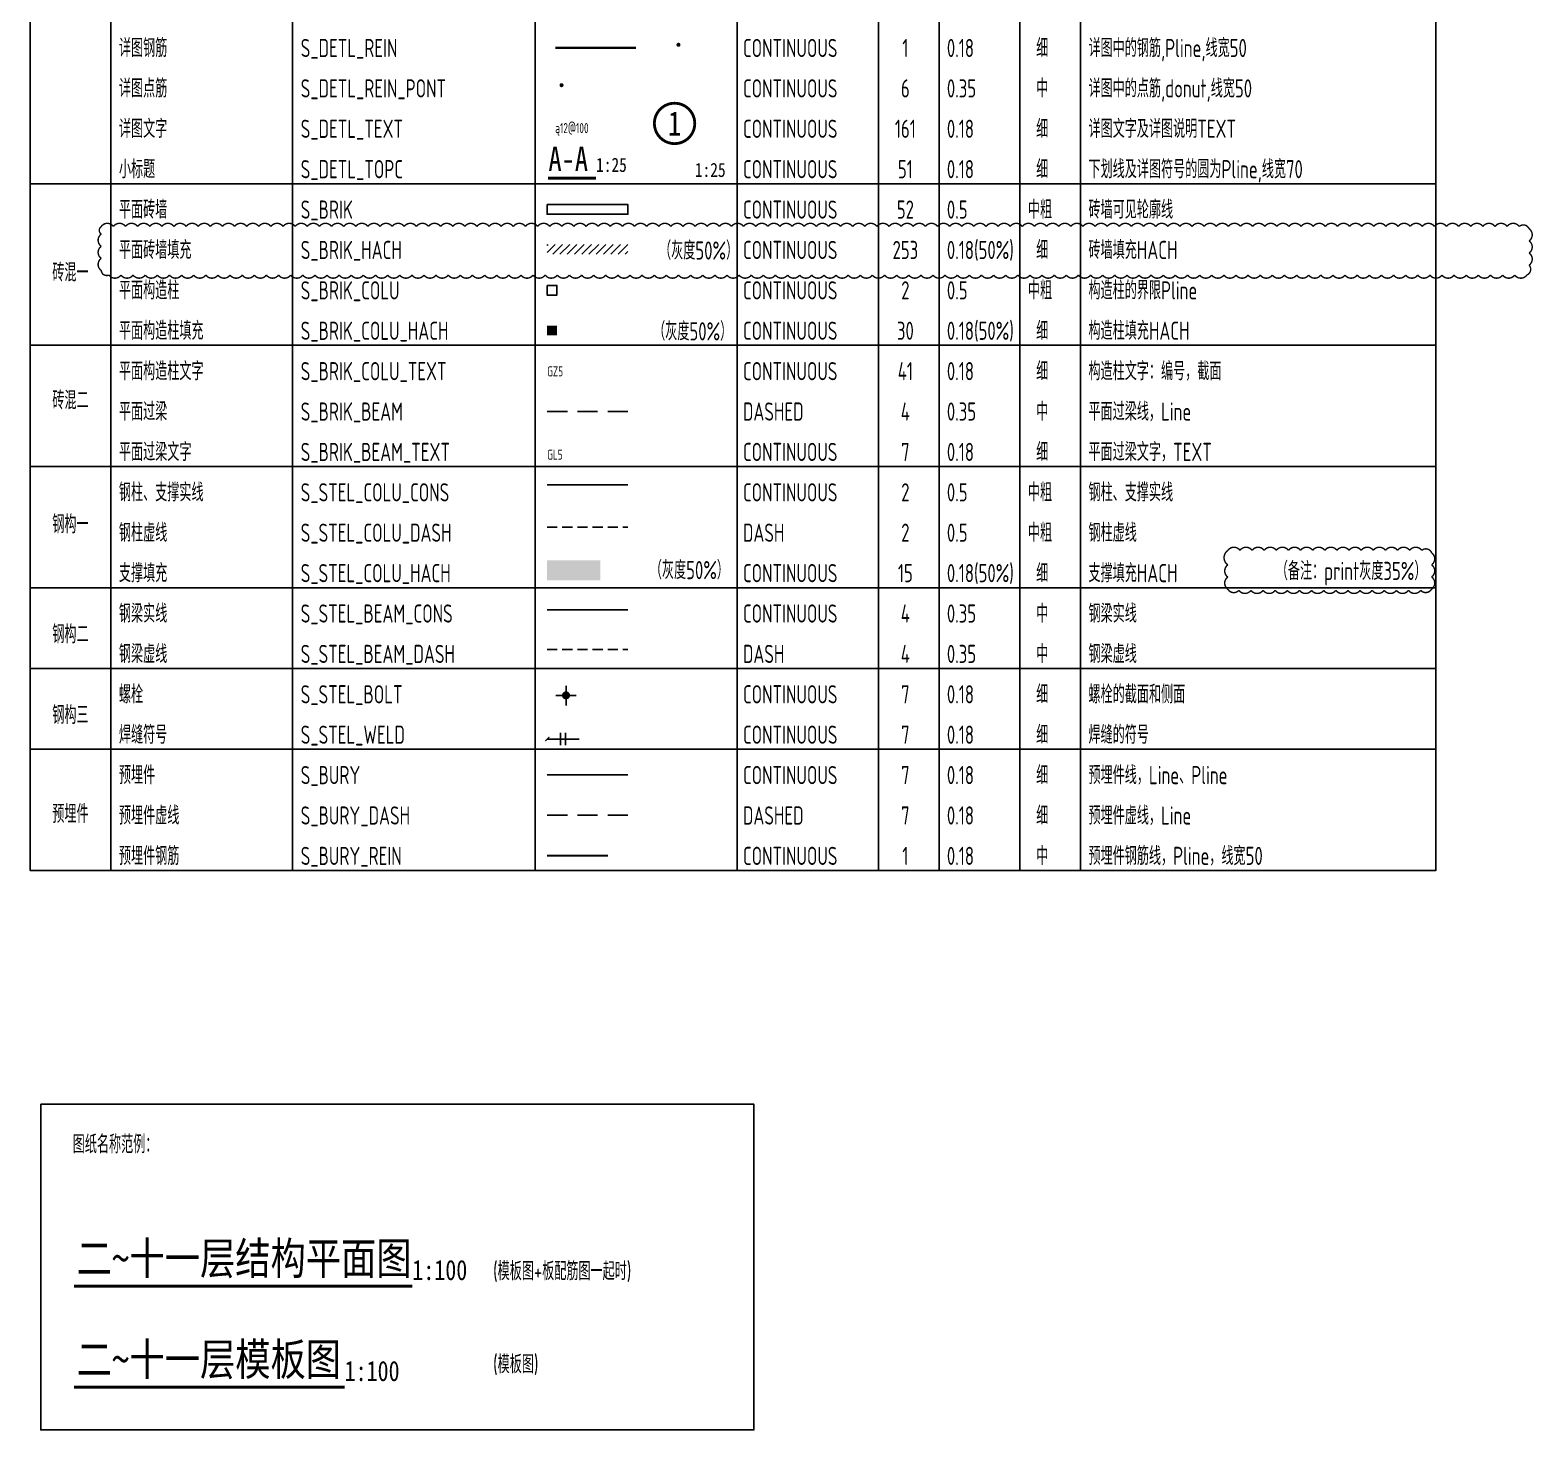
# Model space of a CAD drawing. Extents: x 517450926 to 520131079, y 3499134486 to 3500888201.
# Drawn here: x 517683418 to 517720620, y 3499138036 to 3499172692 of the extents above; entities that cross this region are included whole.
import ezdxf
from ezdxf.enums import TextEntityAlignment as Align

# ---------------------------------------------------------------- set-up
doc = ezdxf.new("R2010")
doc.units = 0
doc.header["$LTSCALE"] = 1000
doc.header["$MEASUREMENT"] = 0
doc.linetypes.add('DASHED', pattern=[0.75, 0.5, -0.25])
doc.linetypes.add('DASHED2', pattern=[0.375, 0.25, -0.125])
doc.layers.get('0').update_dxf_attribs({"linetype": 'CONTINUOUS'})
for name, color, linetype in [('C-WIPEOUT', 240, 'CONTINUOUS'), ('S_BRIK', 52, 'CONTINUOUS'), ('S_BRIK_BEAM', 4, 'DASHED'), ('S_BRIK_BEAM_TEXT', 7, 'CONTINUOUS'), ('S_BRIK_COLU', 2, 'CONTINUOUS'), ('S_BRIK_COLU_HACH', 30, 'CONTINUOUS'), ('S_BRIK_COLU_TEXT', 41, 'CONTINUOUS'), ('S_BRIK_HACH', 254, 'CONTINUOUS'), ('S_BURY', 7, 'CONTINUOUS'), ('S_BURY_DASH', 7, 'DASHED'), ('S_BURY_REIN', 1, 'CONTINUOUS'), ('S_DETL_REIN', 1, 'CONTINUOUS'), ('S_DETL_REIN_PONT', 6, 'CONTINUOUS'), ('S_DETL_TEXT', 161, 'CONTINUOUS'), ('S_DETL_TOPC', 51, 'CONTINUOUS'), ('S_PLAN_TEXT', 7, 'CONTINUOUS'), ('S_PLAN_TOPC', 7, 'CONTINUOUS'), ('S_POST_CHAG', 50, 'CONTINUOUS'), ('S_STEL_BEAM_CONS', 4, 'CONTINUOUS'), ('S_STEL_BEAM_DASH', 4, 'DASHED2'), ('S_STEL_BOLT', 7, 'CONTINUOUS'), ('S_STEL_COLU_CONS', 2, 'CONTINUOUS'), ('S_STEL_COLU_DASH', 2, 'DASHED2'), ('S_STEL_COLU_HACH', 15, 'CONTINUOUS'), ('S_STEL_WELD', 7, 'CONTINUOUS'), ('S_TABL', 83, 'CONTINUOUS')]:
    doc.layers.add(name, color=color, linetype=linetype)
doc.styles.add('TH-STYLE1', font='Tssdeng.shx', dxfattribs={"width": 0.7, "bigfont": 'Tssdchn.shx'})
doc.styles.add('TH-STYLE2', font='', dxfattribs={"width": 0.8})
doc.styles.add('TH-STYLE3', font='tssdeng.shx', dxfattribs={"width": 0.7, "bigfont": 'tssdchn.shx'})
doc.styles.get('TH-STYLE2').set_extended_font_data('STXihei')
doc.dimstyles.new('TSSD_100_100', dxfattribs={"dimtxt": 375, "dimasz": 100, "dimexe": 100, "dimexo": 0, "dimgap": 125, "dimtad": 1, "dimdec": 1, "dimdsep": 46, "dimtxsty": 'TH-STYLE3', "dimblk": 'ARCHTICK', "dimcen": -100, "dimdle": 100, "dimclrt": 7, "dimadec": 0, "dimazin": 0, "dimtfac": 1, "dimtdec": 1, "dimtix": 1, "dimtmove": 2, "dimatfit": 3, "dimldrblk": 'ARCHTICK', "dimfxl": 500, "dimfxlon": 1, "dimtolj": 1, "dimtzin": 0, "dimarcsym": 0})

# ---------------------------------------------------------------- blocks, each defined once
blk = doc.blocks.new('_WELD006')
at = {"color": 0, "linetype": 'ByBlock'}
for p, q in [((0, 0), (0, 0.5)), ((0.4, 0), (0.4, 0.5))]:
    blk.add_line(p, q, dxfattribs=at)
blk = doc.blocks.new('asno1')
at = {"const_width": 70}
blk.add_lwpolyline([(193767, 20874, -1), (193767, 19874, -1), (193767, 20874, -1)], format="xyb", dxfattribs=at)
at = {"color": 0, "linetype": 'ByBlock', "lineweight": -2, "style": 'TH-STYLE1', "width": 0.7}
blk.add_attdef('A', text='', height=600, dxfattribs=at).set_placement((193767, 20374), align=Align.MIDDLE_CENTER)
blk = doc.blocks.new('d')
at = {"const_width": 50}
blk.add_lwpolyline([(-25, 0, 1), (25, 0, 1)], format="xyb", close=True, dxfattribs=at)
blk = doc.blocks.new('_ArchTick')
at = {"color": 0, "const_width": 0.25}
blk.add_lwpolyline([(-0.53, -0.53), (0.53, 0.53)], dxfattribs=at)

msp = doc.modelspace()

# ---------------------------------------------------------------- hatches: boundary and pattern name
at = {"layer": 'S_BRIK_HACH'}
h = msp.add_hatch(dxfattribs=at)
h.set_pattern_fill('LINE', color=256, scale=40, angle=45, style=0)
h.set_pattern_definition([(45, (517340700.89, 3499289056.36), (-89.80256, 89.80256), [])])
h.paths.add_polyline_path([(517698217.5651, 3499167140.7152), (517698217.5651, 3499167380.7152), (517696217.5651, 3499167380.7152), (517696217.5651, 3499167140.7152)])

# ---------------------------------------------------------------- linework, layer by layer
at = {"layer": 'S_BRIK'}
msp.add_lwpolyline([(517696217.5651, 3499168371.7765), (517696217.5651, 3499168131.7765), (517698217.5651, 3499168131.7765), (517698217.5651, 3499168371.7765)], close=True, dxfattribs=at)
at = {"layer": 'S_BRIK_BEAM'}
msp.add_line((517696217.5651, 3499163251.7765), (517698217.5651, 3499163251.7765), dxfattribs=at)
at = {"layer": 'S_BRIK_COLU'}
msp.add_lwpolyline([(517696217.5651, 3499166371.7765), (517696217.5651, 3499166131.7765), (517696457.5651, 3499166131.7765), (517696457.5651, 3499166371.7765)], close=True, dxfattribs=at)
at = {"layer": 'S_BRIK_COLU_HACH'}
msp.add_solid([(517696217.5651, 3499165371.7765), (517696457.5651, 3499165371.7765), (517696217.5651, 3499165131.7765), (517696457.5651, 3499165131.7765)], dxfattribs=at)
at = {"layer": 'S_BURY'}
msp.add_line((517696217.5651, 3499154251.7765), (517698217.5651, 3499154251.7765), dxfattribs=at)
at = {"layer": 'S_BURY_DASH'}
msp.add_line((517696217.5651, 3499153251.7765), (517698217.5651, 3499153251.7765), dxfattribs=at)
at = {"layer": 'S_BURY_REIN', "const_width": 50}
msp.add_lwpolyline([(517696217.5651, 3499152251.7765), (517697720.7165, 3499152251.7765)], dxfattribs=at)
at = {"layer": 'S_DETL_REIN', "const_width": 50}
msp.add_lwpolyline([(517696417.5651, 3499172251.7765), (517698417.5651, 3499172251.7765)], dxfattribs=at)
at = {"layer": 'S_DETL_TOPC', "const_width": 70}
msp.add_lwpolyline([(517696235.4885, 3499169025.2592), (517697428.1814, 3499169025.2592)], dxfattribs=at)
at = {"layer": 'S_PLAN_TOPC', "const_width": 80}
for points in [[(517684508.3508, 3499141595.639), (517692879.8769, 3499141595.639)], [(517684508.3508, 3499139096.011), (517691204.0216, 3499139096.011)]]:
    msp.add_lwpolyline(points, dxfattribs=at)
at = {"layer": 'S_POST_CHAG', "const_width": 35}
for points in [[(517685180.3847, 3499167829.047, -0.52056705), (517685480.3847, 3499167829.047, -0.52056705), (517685780.3847, 3499167829.047, -0.52056705), (517686080.3847, 3499167829.047, -0.52056705), (517686380.3847, 3499167829.047, -0.52056705), (517686680.3847, 3499167829.047, -0.52056705), (517686980.3847, 3499167829.047, -0.52056705), (517687280.3847, 3499167829.047, -0.52056705), (517687580.3847, 3499167829.047, -0.52056705), (517687880.3847, 3499167829.047, -0.52056705), (517688180.3847, 3499167829.047, -0.52056705), (517688480.3847, 3499167829.047, -0.52056705), (517688780.3847, 3499167829.047, -0.52056705), (517689080.3847, 3499167829.047, -0.52056705), (517689380.3847, 3499167829.047, -0.52056705), (517689680.3847, 3499167829.047, -0.52056705), (517689980.3847, 3499167829.047, -0.52056705), (517690280.3847, 3499167829.047, -0.52056705), (517690580.3847, 3499167829.047, -0.52056705), (517690880.3847, 3499167829.047, -0.52056705), (517691180.3847, 3499167829.047, -0.52056705), (517691480.3847, 3499167829.047, -0.52056705), (517691780.3847, 3499167829.047, -0.52056705), (517692080.3847, 3499167829.047, -0.52056705), (517692380.3847, 3499167829.047, -0.52056705), (517692680.3847, 3499167829.047, -0.52056705), (517692980.3847, 3499167829.047, -0.52056705), (517693280.3847, 3499167829.047, -0.52056705), (517693580.3847, 3499167829.047, -0.52056705), (517693880.3847, 3499167829.047, -0.52056705), (517694180.3847, 3499167829.047, -0.52056705), (517694480.3847, 3499167829.047, -0.52056705), (517694780.3847, 3499167829.047, -0.52056705), (517695080.3847, 3499167829.047, -0.52056705), (517695380.3847, 3499167829.047, -0.52056705), (517695680.3847, 3499167829.047, -0.52056705), (517695980.3847, 3499167829.047, -0.52056705), (517696280.3847, 3499167829.047, -0.52056705), (517696580.3847, 3499167829.047, -0.52056705), (517696880.3847, 3499167829.047, -0.52056705), (517697180.3847, 3499167829.047, -0.52056705), (517697480.3847, 3499167829.047, -0.52056705), (517697780.3847, 3499167829.047, -0.52056705), (517698080.3847, 3499167829.047, -0.52056705), (517698380.3847, 3499167829.047, -0.52056705), (517698680.3847, 3499167829.047, -0.52056705), (517698980.3847, 3499167829.047, -0.52056705), (517699280.3847, 3499167829.047, -0.52056705), (517699580.3847, 3499167829.047, -0.52056705), (517699880.3847, 3499167829.047, -0.52056705), (517700180.3847, 3499167829.047, -0.52056705), (517700480.3847, 3499167829.047, -0.52056705), (517700780.3847, 3499167829.047, -0.52056705), (517701080.3847, 3499167829.047, -0.52056705), (517701380.3847, 3499167829.047, -0.52056705), (517701680.3847, 3499167829.047, -0.52056705), (517701980.3847, 3499167829.047, -0.52056705), (517702280.3847, 3499167829.047, -0.52056705), (517702580.3847, 3499167829.047, -0.52056705), (517702880.3847, 3499167829.047, -0.52056705), (517703180.3847, 3499167829.047, -0.52056705), (517703480.3847, 3499167829.047, -0.52056705), (517703780.3847, 3499167829.047, -0.52056705), (517704080.3847, 3499167829.047, -0.52056705), (517704380.3847, 3499167829.047, -0.52056705), (517704680.3847, 3499167829.047, -0.52056705), (517704980.3847, 3499167829.047, -0.52056705), (517705280.3847, 3499167829.047, -0.52056705), (517705580.3847, 3499167829.047, -0.52056705), (517705880.3847, 3499167829.047, -0.52056705), (517706180.3847, 3499167829.047, -0.52056705), (517706480.3847, 3499167829.047, -0.52056705), (517706780.3847, 3499167829.047, -0.52056705), (517707080.3847, 3499167829.047, -0.52056705), (517707380.3847, 3499167829.047, -0.52056705), (517707680.3847, 3499167829.047, -0.52056705), (517707980.3847, 3499167829.047, -0.52056705), (517708280.3847, 3499167829.047, -0.52056705), (517708580.3847, 3499167829.047, -0.52056705), (517708880.3847, 3499167829.047, -0.52056705), (517709180.3847, 3499167829.047, -0.52056705), (517709480.3847, 3499167829.047, -0.52056705), (517709780.3847, 3499167829.047, -0.52056705), (517710080.3847, 3499167829.047, -0.52056705), (517710380.3847, 3499167829.047, -0.52056705), (517710680.3847, 3499167829.047, -0.52056705), (517710980.3847, 3499167829.047, -0.52056705), (517711280.3847, 3499167829.047, -0.52056705), (517711580.3847, 3499167829.047, -0.52056705), (517711880.3847, 3499167829.047, -0.52056705), (517712180.3847, 3499167829.047, -0.52056705), (517712480.3847, 3499167829.047, -0.52056705), (517712780.3847, 3499167829.047, -0.52056705), (517713080.3847, 3499167829.047, -0.52056705), (517713380.3847, 3499167829.047, -0.52056705), (517713680.3847, 3499167829.047, -0.52056705), (517713980.3847, 3499167829.047, -0.52056705), (517714280.3847, 3499167829.047, -0.52056705), (517714580.3847, 3499167829.047, -0.52056705), (517714880.3847, 3499167829.047, -0.52056705), (517715180.3847, 3499167829.047, -0.52056705), (517715480.3847, 3499167829.047, -0.52056705), (517715780.3847, 3499167829.047, -0.52056705), (517716080.3847, 3499167829.047, -0.52056705), (517716380.3847, 3499167829.047, -0.52056705), (517716680.3847, 3499167829.047, -0.52056705), (517716980.3847, 3499167829.047, -0.52056705), (517717280.3847, 3499167829.047, -0.52056705), (517717580.3847, 3499167829.047, -0.52056705), (517717880.3847, 3499167829.047, -0.52056705), (517718180.3847, 3499167829.047, -0.52056705), (517718480.3847, 3499167829.047, -0.52056705), (517718780.3847, 3499167829.047, -0.52056705), (517719080.3847, 3499167829.047, -0.52056705), (517719380.3847, 3499167829.047, -0.52056705), (517719680.3847, 3499167829.047, -0.52056705), (517719980.3847, 3499167829.047, -0.52056705), (517720280.3847, 3499167829.047, -0.52056705), (517720523.9733, 3499167772.6357, -0.52056705), (517720523.9733, 3499167472.6357, -0.52056705), (517720523.9733, 3499167172.6357, -0.52056705), (517720523.9733, 3499166872.6357, -0.52056705), (517720468.8157, 3499166627.7933, -0.52056705), (517720168.8157, 3499166627.7933, -0.52056705), (517719868.8157, 3499166627.7933, -0.52056705), (517719568.8157, 3499166627.7933, -0.52056705), (517719268.8157, 3499166627.7933, -0.52056705), (517718968.8157, 3499166627.7933, -0.52056705), (517718668.8157, 3499166627.7933, -0.52056705), (517718368.8157, 3499166627.7933, -0.52056705), (517718068.8157, 3499166627.7933, -0.52056705), (517717768.8157, 3499166627.7933, -0.52056705), (517717468.8157, 3499166627.7933, -0.52056705), (517717168.8157, 3499166627.7933, -0.52056705), (517716868.8157, 3499166627.7933, -0.52056705), (517716568.8157, 3499166627.7933, -0.52056705), (517716268.8157, 3499166627.7933, -0.52056705), (517715968.8157, 3499166627.7933, -0.52056705), (517715668.8157, 3499166627.7933, -0.52056705), (517715368.8157, 3499166627.7933, -0.52056705), (517715068.8157, 3499166627.7933, -0.52056705), (517714768.8157, 3499166627.7933, -0.52056705), (517714468.8157, 3499166627.7933, -0.52056705), (517714168.8157, 3499166627.7933, -0.52056705), (517713868.8157, 3499166627.7933, -0.52056705), (517713568.8157, 3499166627.7933, -0.52056705), (517713268.8157, 3499166627.7933, -0.52056705), (517712968.8157, 3499166627.7933, -0.52056705), (517712668.8157, 3499166627.7933, -0.52056705), (517712368.8157, 3499166627.7933, -0.52056705), (517712068.8157, 3499166627.7933, -0.52056705), (517711768.8157, 3499166627.7933, -0.52056705), (517711468.8157, 3499166627.7933, -0.52056705), (517711168.8157, 3499166627.7933, -0.52056705), (517710868.8157, 3499166627.7933, -0.52056705), (517710568.8157, 3499166627.7933, -0.52056705), (517710268.8157, 3499166627.7933, -0.52056705), (517709968.8157, 3499166627.7933, -0.52056705), (517709668.8157, 3499166627.7933, -0.52056705), (517709368.8157, 3499166627.7933, -0.52056705), (517709068.8157, 3499166627.7933, -0.52056705), (517708768.8157, 3499166627.7933, -0.52056705), (517708468.8157, 3499166627.7933, -0.52056705), (517708168.8157, 3499166627.7933, -0.52056705), (517707868.8157, 3499166627.7933, -0.52056705), (517707568.8157, 3499166627.7933, -0.52056705), (517707268.8157, 3499166627.7933, -0.52056705), (517706968.8157, 3499166627.7933, -0.52056705), (517706668.8157, 3499166627.7933, -0.52056705), (517706368.8157, 3499166627.7933, -0.52056705), (517706068.8157, 3499166627.7933, -0.52056705), (517705768.8157, 3499166627.7933, -0.52056705), (517705468.8157, 3499166627.7933, -0.52056705), (517705168.8157, 3499166627.7933, -0.52056705), (517704868.8157, 3499166627.7933, -0.52056705), (517704568.8157, 3499166627.7933, -0.52056705), (517704268.8157, 3499166627.7933, -0.52056705), (517703968.8157, 3499166627.7933, -0.52056705), (517703668.8157, 3499166627.7933, -0.52056705), (517703368.8157, 3499166627.7933, -0.52056705), (517703068.8157, 3499166627.7933, -0.52056705), (517702768.8157, 3499166627.7933, -0.52056705), (517702468.8157, 3499166627.7933, -0.52056705), (517702168.8157, 3499166627.7933, -0.52056705), (517701868.8157, 3499166627.7933, -0.52056705), (517701568.8157, 3499166627.7933, -0.52056705), (517701268.8157, 3499166627.7933, -0.52056705), (517700968.8157, 3499166627.7933, -0.52056705), (517700668.8157, 3499166627.7933, -0.52056705), (517700368.8157, 3499166627.7933, -0.52056705), (517700068.8157, 3499166627.7933, -0.52056705), (517699768.8157, 3499166627.7933, -0.52056705), (517699468.8157, 3499166627.7933, -0.52056705), (517699168.8157, 3499166627.7933, -0.52056705), (517698868.8157, 3499166627.7933, -0.52056705), (517698568.8157, 3499166627.7933, -0.52056705), (517698268.8157, 3499166627.7933, -0.52056705), (517697968.8157, 3499166627.7933, -0.52056705), (517697668.8157, 3499166627.7933, -0.52056705), (517697368.8157, 3499166627.7933, -0.52056705), (517697068.8157, 3499166627.7933, -0.52056705), (517696768.8157, 3499166627.7933, -0.52056705), (517696468.8157, 3499166627.7933, -0.52056705), (517696168.8157, 3499166627.7933, -0.52056705), (517695868.8157, 3499166627.7933, -0.52056705), (517695568.8157, 3499166627.7933, -0.52056705), (517695268.8157, 3499166627.7933, -0.52056705), (517694968.8157, 3499166627.7933, -0.52056705), (517694668.8157, 3499166627.7933, -0.52056705), (517694368.8157, 3499166627.7933, -0.52056705), (517694068.8157, 3499166627.7933, -0.52056705), (517693768.8157, 3499166627.7933, -0.52056705), (517693468.8157, 3499166627.7933, -0.52056705), (517693168.8157, 3499166627.7933, -0.52056705), (517692868.8157, 3499166627.7933, -0.52056705), (517692568.8157, 3499166627.7933, -0.52056705), (517692268.8157, 3499166627.7933, -0.52056705), (517691968.8157, 3499166627.7933, -0.52056705), (517691668.8157, 3499166627.7933, -0.52056705), (517691368.8157, 3499166627.7933, -0.52056705), (517691068.8157, 3499166627.7933, -0.52056705), (517690768.8157, 3499166627.7933, -0.52056705), (517690468.8157, 3499166627.7933, -0.52056705), (517690168.8157, 3499166627.7933, -0.52056705), (517689868.8157, 3499166627.7933, -0.52056705), (517689568.8157, 3499166627.7933, -0.52056705), (517689268.8157, 3499166627.7933, -0.52056705), (517688968.8157, 3499166627.7933, -0.52056705), (517688668.8157, 3499166627.7933, -0.52056705), (517688368.8157, 3499166627.7933, -0.52056705), (517688068.8157, 3499166627.7933, -0.52056705), (517687768.8157, 3499166627.7933, -0.52056705), (517687468.8157, 3499166627.7933, -0.52056705), (517687168.8157, 3499166627.7933, -0.52056705), (517686868.8157, 3499166627.7933, -0.52056705), (517686568.8157, 3499166627.7933, -0.52056705), (517686268.8157, 3499166627.7933, -0.52056705), (517685968.8157, 3499166627.7933, -0.52056705), (517685668.8157, 3499166627.7933, -0.52056705), (517685368.8157, 3499166627.7933, -0.52056705), (517685180.3847, 3499166739.3622, -0.52056705), (517685180.3847, 3499167039.3622, -0.52056705), (517685180.3847, 3499167339.3622, -0.52056705), (517685180.3847, 3499167639.3622, -0.52056705)], [(517713067.6679, 3499159810.4553, -0.52056705), (517713367.6679, 3499159810.4553, -0.52056705), (517713667.6679, 3499159810.4553, -0.52056705), (517713967.6679, 3499159810.4553, -0.52056705), (517714267.6679, 3499159810.4553, -0.52056705), (517714567.6679, 3499159810.4553, -0.52056705), (517714867.6679, 3499159810.4553, -0.52056705), (517715167.6679, 3499159810.4553, -0.52056705), (517715467.6679, 3499159810.4553, -0.52056705), (517715767.6679, 3499159810.4553, -0.52056705), (517716067.6679, 3499159810.4553, -0.52056705), (517716367.6679, 3499159810.4553, -0.52056705), (517716667.6679, 3499159810.4553, -0.52056705), (517716967.6679, 3499159810.4553, -0.52056705), (517717267.6679, 3499159810.4553, -0.52056705), (517717567.6679, 3499159810.4553, -0.52056705), (517717867.6679, 3499159810.4553, -0.52056705), (517718110.145, 3499159752.9324, -0.52056705), (517718110.145, 3499159452.9324, -0.52056705), (517718110.145, 3499159152.9324, -0.52056705), (517718110.145, 3499158852.9324, -0.52056705), (517717840.0896, 3499158822.9878, -0.52056705), (517717540.0896, 3499158822.9878, -0.52056705), (517717240.0896, 3499158822.9878, -0.52056705), (517716940.0896, 3499158822.9878, -0.52056705), (517716640.0896, 3499158822.9878, -0.52056705), (517716340.0896, 3499158822.9878, -0.52056705), (517716040.0896, 3499158822.9878, -0.52056705), (517715740.0896, 3499158822.9878, -0.52056705), (517715440.0896, 3499158822.9878, -0.52056705), (517715140.0896, 3499158822.9878, -0.52056705), (517714840.0896, 3499158822.9878, -0.52056705), (517714540.0896, 3499158822.9878, -0.52056705), (517714240.0896, 3499158822.9878, -0.52056705), (517713940.0896, 3499158822.9878, -0.52056705), (517713640.0896, 3499158822.9878, -0.52056705), (517713340.0896, 3499158822.9878, -0.52056705), (517713067.6679, 3499158850.5661, -0.52056705), (517713067.6679, 3499159150.5661, -0.52056705), (517713067.6679, 3499159450.5661, -0.52056705)]]:
    msp.add_lwpolyline(points, format="xyb", close=True, dxfattribs=at)
at = {"layer": 'S_STEL_BEAM_CONS'}
msp.add_line((517696217.5651, 3499158337.0891), (517698217.5651, 3499158337.0891), dxfattribs=at)
at = {"layer": 'S_STEL_BEAM_DASH'}
msp.add_line((517696217.5651, 3499157356.1014), (517698217.5651, 3499157356.1014), dxfattribs=at)
at = {"layer": 'S_STEL_BOLT'}
for p, q in [((517696684.8975, 3499156455.6449), (517696684.8975, 3499155971.1045)), ((517696934.8975, 3499156221.1045), (517696434.8975, 3499156221.1045))]:
    msp.add_line(p, q, dxfattribs=at)
at = {"layer": 'S_STEL_BOLT', "const_width": 100}
msp.add_lwpolyline([(517696634.8975, 3499156221.1045, 1), (517696734.8975, 3499156221.1045, 1)], format="xyb", close=True, dxfattribs=at)
at = {"layer": 'S_STEL_COLU_CONS'}
msp.add_line((517696217.5651, 3499161435.0712), (517698217.5651, 3499161435.0712), dxfattribs=at)
at = {"layer": 'S_STEL_COLU_DASH'}
msp.add_line((517696217.5651, 3499160388.111), (517698217.5651, 3499160388.111), dxfattribs=at)
at = {"layer": 'S_STEL_COLU_HACH'}
msp.add_solid([(517696217.5651, 3499159567.4297), (517697534.1916, 3499159567.4297), (517696217.5651, 3499159067.4297), (517697534.1916, 3499159067.4297)], dxfattribs=at)
at = {"layer": 'S_STEL_WELD'}
msp.add_line((517696559.3892, 3499155141.3516), (517697009.4521, 3499155141.3516), dxfattribs=at)
at = {"layer": 'S_TABL'}
for p, q in [((517685417.5651, 3499168887.7765), (517685417.5651, 3499180887.7765)), ((517689917.5651, 3499168887.7765), (517689917.5651, 3499180887.7765)), ((517695917.5651, 3499180887.7765), (517695917.5651, 3499168887.7765)), ((517700917.5611, 3499180887.7765), (517700917.5611, 3499168887.7765)), ((517704417.5651, 3499180887.7765), (517704417.5651, 3499168887.7765)), ((517705917.5651, 3499180887.7765), (517705917.5651, 3499168887.7765)), ((517707917.5651, 3499180887.7765), (517707917.5651, 3499168887.7765)), ((517709417.5651, 3499180887.7765), (517709417.5651, 3499168887.7765)), ((517685417.5651, 3499164887.7765), (517685417.5651, 3499168887.7765)), ((517689917.5651, 3499164887.7765), (517689917.5651, 3499168887.7765)), ((517695917.5651, 3499164887.7765), (517695917.5651, 3499168887.7765)), ((517700917.5611, 3499164887.7765), (517700917.5611, 3499168887.7765)), ((517704417.5651, 3499164887.7765), (517704417.5651, 3499168887.7765)), ((517705917.5651, 3499164887.7765), (517705917.5651, 3499168887.7765)), ((517707917.5651, 3499164887.7765), (517707917.5651, 3499168887.7765)), ((517709417.5651, 3499164887.7765), (517709417.5651, 3499168887.7765)), ((517685417.5651, 3499161887.7765), (517685417.5651, 3499164887.7765)), ((517689917.5651, 3499161887.7765), (517689917.5651, 3499164887.7765)), ((517695917.5651, 3499161887.7765), (517695917.5651, 3499164887.7765)), ((517700917.5611, 3499161887.7765), (517700917.5611, 3499164887.7765)), ((517704417.5651, 3499161887.7765), (517704417.5651, 3499164887.7765)), ((517705917.5651, 3499161887.7765), (517705917.5651, 3499164887.7765)), ((517707917.5651, 3499161887.7765), (517707917.5651, 3499164887.7765)), ((517709417.5651, 3499161887.7765), (517709417.5651, 3499164887.7765)), ((517685417.5651, 3499158887.7765), (517685417.5651, 3499161887.7765)), ((517689917.5651, 3499158887.7765), (517689917.5651, 3499161887.7765)), ((517695917.5651, 3499158887.7765), (517695917.5651, 3499161887.7765)), ((517700917.5611, 3499158887.7765), (517700917.5611, 3499161887.7765)), ((517704417.5651, 3499158887.7765), (517704417.5651, 3499161887.7765)), ((517705917.5651, 3499158887.7765), (517705917.5651, 3499161887.7765)), ((517707917.5651, 3499158887.7765), (517707917.5651, 3499161887.7765)), ((517709417.5651, 3499158887.7765), (517709417.5651, 3499161887.7765)), ((517685417.5651, 3499156887.7765), (517685417.5651, 3499158887.7765)), ((517689917.5651, 3499156887.7765), (517689917.5651, 3499158887.7765)), ((517695917.5651, 3499156887.7765), (517695917.5651, 3499158887.7765)), ((517700917.5611, 3499156887.7765), (517700917.5611, 3499158887.7765)), ((517704417.5651, 3499156887.7765), (517704417.5651, 3499158887.7765)), ((517705917.5651, 3499156887.7765), (517705917.5651, 3499158887.7765)), ((517707917.5651, 3499156887.7765), (517707917.5651, 3499158887.7765)), ((517709417.5651, 3499156887.7765), (517709417.5651, 3499158887.7765)), ((517685417.5651, 3499154887.7765), (517685417.5651, 3499156887.7765)), ((517689917.5651, 3499154887.7765), (517689917.5651, 3499156887.7765)), ((517695917.5651, 3499154887.7765), (517695917.5651, 3499156887.7765)), ((517700917.5611, 3499154887.7765), (517700917.5611, 3499156887.7765)), ((517704417.5651, 3499154887.7765), (517704417.5651, 3499156887.7765)), ((517705917.5651, 3499154887.7765), (517705917.5651, 3499156887.7765)), ((517707917.5651, 3499154887.7765), (517707917.5651, 3499156887.7765)), ((517709417.5651, 3499154887.7765), (517709417.5651, 3499156887.7765)), ((517685417.5651, 3499151887.7765), (517685417.5651, 3499154887.7765)), ((517689917.5651, 3499151887.7765), (517689917.5651, 3499154887.7765)), ((517695917.5651, 3499151887.7765), (517695917.5651, 3499154887.7765)), ((517700917.5611, 3499151887.7765), (517700917.5611, 3499154887.7765)), ((517704417.5651, 3499151887.7765), (517704417.5651, 3499154887.7765)), ((517705917.5651, 3499151887.7765), (517705917.5651, 3499154887.7765)), ((517707917.5651, 3499151887.7765), (517707917.5651, 3499154887.7765)), ((517709417.5651, 3499151887.7765), (517709417.5651, 3499154887.7765))]:
    msp.add_line(p, q, dxfattribs=at)
at = {"layer": 'S_TABL', "color": 3}
msp.add_line((517718217.5651, 3499156887.7765), (517683417.5691, 3499156887.7765), dxfattribs=at)
at = {"layer": 'S_TABL'}
for points in [[(517683417.5691, 3499180887.7765), (517718217.5651, 3499180887.7765), (517718217.5651, 3499168887.7765), (517683417.5691, 3499168887.7765)], [(517683417.5691, 3499168887.7765), (517718217.5651, 3499168887.7765), (517718217.5651, 3499164887.7765), (517683417.5691, 3499164887.7765)], [(517683417.5691, 3499164887.7765), (517718217.5651, 3499164887.7765), (517718217.5651, 3499161887.7765), (517683417.5691, 3499161887.7765)], [(517683417.5691, 3499161887.7765), (517718217.5651, 3499161887.7765), (517718217.5651, 3499158887.7765), (517683417.5691, 3499158887.7765)], [(517683417.5691, 3499158887.7765), (517718217.5651, 3499158887.7765), (517718217.5651, 3499156887.7765), (517683417.5691, 3499156887.7765)], [(517683417.5691, 3499156887.7765), (517718217.5651, 3499156887.7765), (517718217.5651, 3499154887.7765), (517683417.5691, 3499154887.7765)], [(517683417.5691, 3499154887.7765), (517718217.5651, 3499154887.7765), (517718217.5651, 3499151887.7765), (517683417.5691, 3499151887.7765)], [(517683683.1598, 3499146099.737), (517701334.5839, 3499146099.737), (517701334.5839, 3499138036.3599), (517683683.1598, 3499138036.3599)]]:
    msp.add_lwpolyline(points, close=True, dxfattribs=at)

# ---------------------------------------------------------------- block references
at = {"layer": 'S_DETL_REIN'}
msp.add_blockref('d', (517699467.9327, 3499172326.7765), dxfattribs=at)
at = {"layer": 'S_DETL_REIN_PONT'}
msp.add_blockref('d', (517696573.6949, 3499171326.7765), dxfattribs=at)
at = {"layer": 'S_DETL_TOPC'}
ref = msp.add_blockref('asno1', (517505604.6967, 3499150006.7522), dxfattribs=at)
ref.add_attrib('A', '1', dxfattribs={"layer": '0', "color": 0, "linetype": 'ByBlock', "height": 600, "style": 'TH-STYLE2', "width": 0.8}).set_placement((517699372.0639, 3499170380.8583), align=Align.MIDDLE_CENTER)
at = {"layer": 'S_STEL_WELD', "xscale": 300, "yscale": 300, "zscale": 300}
msp.add_blockref('_WELD006', (517696549.4521, 3499155141.3516), dxfattribs=at)
at = {"layer": 'S_STEL_WELD', "xscale": -300, "yscale": 300, "zscale": 300, "rotation": 180}
msp.add_blockref('_WELD006', (517696549.4521, 3499155141.3516), dxfattribs=at)

# ---------------------------------------------------------------- texts
at = {"layer": 'C-WIPEOUT', "style": 'TH-STYLE1', "width": 0.7}
for s, p in [('(模板图+板配筋图一起时)', (517694880.2166, 3499141607.798)), ('(模板图)', (517694880.2166, 3499139303.6203))]:
    msp.add_text(s, height=450, dxfattribs=at).set_placement(p, align=Align.BOTTOM_LEFT)
at = {"layer": 'S_BRIK_BEAM_TEXT', "style": 'TH-STYLE1', "width": 0.7}
msp.add_text('GL5', height=250, dxfattribs=at).set_placement((517696217.5651, 3499161981.4777), align=Align.BOTTOM_LEFT)
at = {"layer": 'S_BRIK_COLU_TEXT', "style": 'TH-STYLE1', "width": 0.7}
msp.add_text('GZ5', height=250, dxfattribs=at).set_placement((517696217.5651, 3499164043.6974), align=Align.BOTTOM_LEFT)
at = {"layer": 'S_DETL_TEXT', "style": 'TH-STYLE1', "width": 0.7}
msp.add_text('ą12@100', height=250, dxfattribs=at).set_placement((517696417.5651, 3499170065.141), align=Align.BOTTOM_LEFT)
at = {"layer": 'S_DETL_TOPC', "style": 'TH-STYLE2', "width": 0.8}
for s, height, p in [('A-A', 600, (517696250.2359, 3499169025.2592)), ('1:25', 350, (517697428.1814, 3499169075.2592)), ('1:25', 350, (517699873.6739, 3499168950.429))]:
    msp.add_text(s, height=height, dxfattribs=at).set_placement(p, align=Align.BOTTOM_LEFT)
at = {"layer": 'S_PLAN_TEXT', "style": 'TH-STYLE1', "width": 0.7}
for s, p in [('详图钢筋', (517685617.5651, 3499171887.7765)), ('S_DETL_REIN', (517690117.5651, 3499171887.7765)), ('CONTINUOUS', (517701064.1967, 3499171887.7765)), ('0.18', (517706112.3572, 3499171887.7765)), ('细', (517708323.9144, 3499171887.7765)), ('详图中的钢筋,Pline,线宽50', (517709617.5691, 3499171887.7765)), ('详图点筋', (517685617.5651, 3499170887.7765)), ('中', (517708323.9144, 3499170887.7765)), ('详图中的点筋,donut,线宽50', (517709617.5691, 3499170887.7765)), ('S_DETL_REIN_PONT', (517690117.5651, 3499170887.7765)), ('CONTINUOUS', (517701064.1967, 3499170887.7765)), ('0.35', (517706112.3572, 3499170887.7765)), ('详图文字', (517685617.5651, 3499169887.7765)), ('S_DETL_TEXT', (517690117.5651, 3499169887.7765)), ('CONTINUOUS', (517701064.1967, 3499169887.7765)), ('0.18', (517706112.3572, 3499169887.7765)), ('细', (517708323.9144, 3499169887.7765)), ('详图文字及详图说明TEXT', (517709617.5691, 3499169887.7765)), ('小标题', (517685617.5651, 3499168887.7765)), ('S_DETL_TOPC', (517690117.5651, 3499168887.7765)), ('CONTINUOUS', (517701064.1967, 3499168887.7765)), ('0.18', (517706112.3572, 3499168887.7765)), ('细', (517708323.9144, 3499168887.7765)), ('下划线及详图符号的圆为Pline,线宽70', (517709617.5691, 3499168887.7765)), ('平面砖墙', (517685617.5691, 3499167887.7765)), ('中粗', (517708117.5651, 3499167887.7765)), ('砖墙可见轮廓线', (517709617.5691, 3499167887.7765)), ('S_BRIK', (517690117.5691, 3499167887.7765)), ('CONTINUOUS', (517701064.1967, 3499167887.7765)), ('0.5', (517706112.3572, 3499167887.7765)), ('平面砖墙填充', (517685617.5691, 3499166887.7765)), ('S_BRIK_HACH', (517690117.5691, 3499166887.7765)), ('CONTINUOUS', (517701064.1967, 3499166887.7765)), ('0.18(50%%%)', (517706112.3572, 3499166887.7765)), ('细', (517708323.9144, 3499166887.7765)), ('砖墙填充HACH', (517709617.5691, 3499166887.7765)), ('平面构造柱', (517685617.5691, 3499165887.7765)), ('S_BRIK_COLU', (517690117.5691, 3499165887.7765)), ('CONTINUOUS', (517701064.1967, 3499165887.7765)), ('0.5', (517706112.3572, 3499165887.7765)), ('中粗', (517708117.5651, 3499165887.7765)), ('构造柱的界限Pline', (517709617.5691, 3499165887.7765)), ('平面构造柱填充', (517685617.5691, 3499164887.7765)), ('S_BRIK_COLU_HACH', (517690117.5691, 3499164887.7765)), ('CONTINUOUS', (517701064.1967, 3499164887.7765)), ('0.18(50%%%)', (517706112.3572, 3499164887.7765)), ('细', (517708323.9144, 3499164887.7765)), ('构造柱填充HACH', (517709617.5691, 3499164887.7765)), ('平面构造柱文字', (517685617.5691, 3499163887.7765)), ('S_BRIK_COLU_TEXT', (517690117.5691, 3499163887.7765)), ('CONTINUOUS', (517701064.1967, 3499163887.7765)), ('0.18', (517706112.3572, 3499163887.7765)), ('细', (517708323.9144, 3499163887.7765)), ('构造柱文字：编号，截面', (517709617.5691, 3499163887.7765)), ('平面过梁', (517685617.5691, 3499162887.7765)), ('S_BRIK_BEAM', (517690117.5691, 3499162887.7765)), ('DASHED', (517701064.1967, 3499162887.7765)), ('0.35', (517706112.3572, 3499162887.7765)), ('中', (517708323.9144, 3499162887.7765)), ('平面过梁线，Line', (517709617.5691, 3499162887.7765)), ('平面过梁文字', (517685617.5691, 3499161887.7765)), ('S_BRIK_BEAM_TEXT', (517690117.5691, 3499161887.7765)), ('CONTINUOUS', (517701064.1967, 3499161887.7765)), ('0.18', (517706112.3572, 3499161887.7765)), ('细', (517708323.9144, 3499161887.7765)), ('平面过梁文字，TEXT', (517709617.5691, 3499161887.7765)), ('钢柱、支撑实线', (517685617.5651, 3499160887.7765)), ('S_STEL_COLU_CONS', (517690117.5651, 3499160887.7765)), ('CONTINUOUS', (517701064.1967, 3499160887.7765)), ('0.5', (517706112.3572, 3499160887.7765)), ('中粗', (517708117.5651, 3499160887.7765)), ('钢柱、支撑实线', (517709617.5691, 3499160887.7765)), ('钢柱虚线', (517685617.5651, 3499159887.7765)), ('S_STEL_COLU_DASH', (517690117.5651, 3499159887.7765)), ('DASH', (517701064.1967, 3499159887.7765)), ('0.5', (517706112.3572, 3499159887.7765)), ('中粗', (517708117.5651, 3499159887.7765)), ('钢柱虚线', (517709617.5691, 3499159887.7765)), ('支撑填充', (517685617.5651, 3499158887.7765)), ('S_STEL_COLU_HACH', (517690117.5651, 3499158887.7765)), ('CONTINUOUS', (517701064.1967, 3499158887.7765)), ('0.18(50%%%)', (517706112.3572, 3499158887.7765)), ('细', (517708323.9144, 3499158887.7765)), ('支撑填充HACH', (517709617.5691, 3499158887.7765)), ('钢梁实线', (517685617.5651, 3499157887.7765)), ('S_STEL_BEAM_CONS', (517690117.5651, 3499157887.7765)), ('CONTINUOUS', (517701064.1967, 3499157887.7765)), ('0.35', (517706112.3572, 3499157887.7765)), ('中', (517708323.9144, 3499157887.7765)), ('钢梁实线', (517709617.5691, 3499157887.7765)), ('钢梁虚线', (517685617.5651, 3499156887.7765)), ('S_STEL_BEAM_DASH', (517690117.5651, 3499156887.7765)), ('DASH', (517701064.1967, 3499156887.7765)), ('0.35', (517706112.3572, 3499156887.7765)), ('中', (517708323.9144, 3499156887.7765)), ('钢梁虚线', (517709617.5691, 3499156887.7765)), ('螺栓', (517685617.5651, 3499155887.7765)), ('S_STEL_BOLT', (517690117.5651, 3499155887.7765)), ('CONTINUOUS', (517701064.1967, 3499155887.7765)), ('0.18', (517706112.3572, 3499155887.7765)), ('细', (517708323.9144, 3499155887.7765)), ('螺栓的截面和侧面', (517709617.5691, 3499155887.7765)), ('焊缝符号', (517685617.5651, 3499154887.7765)), ('细', (517708323.9144, 3499154887.7765)), ('焊缝的符号', (517709617.5691, 3499154887.7765)), ('S_STEL_WELD', (517690117.5651, 3499154887.7765)), ('CONTINUOUS', (517701064.1967, 3499154887.7765)), ('0.18', (517706112.3572, 3499154887.7765)), ('预埋件', (517685617.5651, 3499153887.7765)), ('S_BURY', (517690117.5651, 3499153887.7765)), ('CONTINUOUS', (517701064.1967, 3499153887.7765)), ('0.18', (517706112.3572, 3499153887.7765)), ('细', (517708323.9144, 3499153887.7765)), ('预埋件线，Line、Pline', (517709617.5691, 3499153887.7765)), ('预埋件虚线', (517685617.5651, 3499152887.7765)), ('S_BURY_DASH', (517690117.5651, 3499152887.7765)), ('DASHED', (517701064.1967, 3499152887.7765)), ('0.18', (517706112.3572, 3499152887.7765)), ('细', (517708323.9144, 3499152887.7765)), ('预埋件虚线，Line', (517709617.5691, 3499152887.7765)), ('预埋件钢筋', (517685617.5651, 3499151887.7765)), ('中', (517708323.9144, 3499151887.7765)), ('预埋件钢筋线，Pline，线宽50', (517709617.5691, 3499151887.7765)), ('S_BURY_REIN', (517690117.5651, 3499151887.7765)), ('CONTINUOUS', (517701064.1967, 3499151887.7765)), ('0.18', (517706112.3572, 3499151887.7765)), ('图纸名称范例：', (517684474.1964, 3499144748.7801))]:
    msp.add_text(s, height=450, dxfattribs=at).set_placement(p, align=Align.BOTTOM_LEFT)
for s, p in [('1', (517705084.8601, 3499171887.7765)), ('6', (517705084.8601, 3499170887.7765)), ('161', (517705084.8601, 3499169887.7765)), ('51', (517705084.8601, 3499168887.7765)), ('52', (517705084.8601, 3499167887.7765)), ('253', (517705084.8601, 3499166887.7765)), ('2', (517705084.8601, 3499165887.7765)), ('30', (517705084.8601, 3499164887.7765)), ('41', (517705084.8601, 3499163887.7765)), ('4', (517705084.8601, 3499162887.7765)), ('7', (517705084.8601, 3499161887.7765)), ('2', (517705084.8601, 3499160887.7765)), ('2', (517705084.8601, 3499159887.7765)), ('15', (517705084.8601, 3499158887.7765)), ('4', (517705084.8601, 3499157887.7765)), ('4', (517705084.8601, 3499156887.7765)), ('7', (517705084.8601, 3499155887.7765)), ('7', (517705084.8601, 3499154887.7765)), ('7', (517705084.8601, 3499153887.7765)), ('7', (517705084.8601, 3499152887.7765)), ('1', (517705084.8601, 3499151887.7765))]:
    msp.add_text(s, height=450, dxfattribs=at).set_placement(p, align=Align.BOTTOM_CENTER)
for s, p in [('（灰度50%%%）', (517700945.9372, 3499166873.9248)), ('（灰度50%%%）', (517700799.3056, 3499164873.9248)), ('（灰度50%%%）', (517700717.5651, 3499158962.8294)), ('（备注：print灰度35%%%）', (517717983.8463, 3499158942.0064))]:
    msp.add_text(s, height=450, dxfattribs=at).set_placement(p, align=Align.BOTTOM_RIGHT)
at = {"layer": 'S_PLAN_TEXT', "char_height": 450, "attachment_point": 5, "style": 'TH-STYLE1'}
for s, insert in [('砖混一', (517684417.5671, 3499166690.1568)), ('砖混二', (517684417.5671, 3499163526.6307)), ('钢构一', (517684417.5671, 3499160459.3334)), ('钢构二', (517684417.5671, 3499157736.1477)), ('钢构三', (517684417.5671, 3499155736.1477))]:
    msp.add_mtext(s, dxfattribs=dict(at, insert=insert))
at = {"layer": 'S_PLAN_TEXT', "insert": (517684417.5671, 3499153287.7765), "char_height": 450, "width": 1999.995972, "attachment_point": 5, "style": 'TH-STYLE1'}
msp.add_mtext('预埋件', dxfattribs=at)
at = {"layer": 'S_PLAN_TOPC', "style": 'TH-STYLE2', "width": 0.8}
for s, height, p in [('二~十一层结构平面图', 800, (517684569.6415, 3499141645.639)), ('1:100', 500, (517692879.8769, 3499141595.639)), ('二~十一层模板图', 800, (517684569.6415, 3499139146.011)), ('1:100', 500, (517691204.0216, 3499139096.011))]:
    msp.add_text(s, height=height, dxfattribs=at).set_placement(p, align=Align.BOTTOM_LEFT)

# ---------------------------------------------------------------- leaders
at = {"layer": 'S_STEL_WELD'}
msp.add_leader([(517696221.842, 3499155141.3516), (517696559.3892, 3499155141.3516)], dimstyle='TSSD_100_100', dxfattribs=at)

doc.saveas('drawing.dxf')
